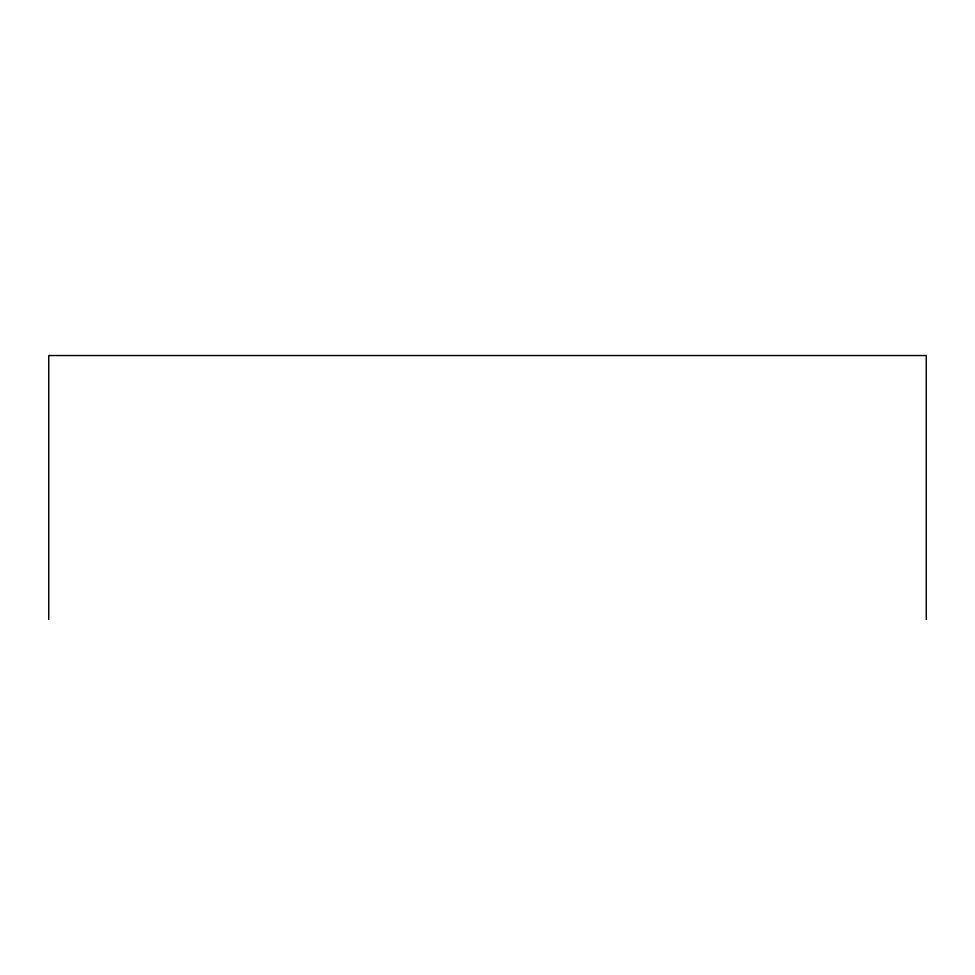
<?xml version="1.0" encoding="UTF-8"?>
<svg xmlns="http://www.w3.org/2000/svg" width="975" height="975" viewBox="0 0 975 975"><rect width="100%" height="100%" fill="white"/><g stroke="black" fill="none" stroke-linecap="round" stroke-linejoin="round"><path stroke-width="1.46" d="M926.25 619.466L926.25 355.534L48.75 355.534L48.75 619.466"/></g></svg>
